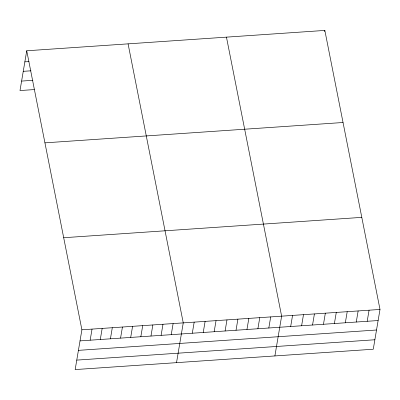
<?xml version="1.0" encoding="UTF-8"?>
<svg xmlns="http://www.w3.org/2000/svg" width="400" height="400" viewBox="0 0 400 400"><rect width="100%" height="100%" fill="white"/><g stroke="black" fill="none" stroke-linecap="round" stroke-linejoin="round"><path stroke-width="0.6" d="M26.73 50.775L81.895 329.795L75.165 369.575L373.27 349.225L380 309.45L324.835 30.425L26.73 50.775L20 90.55L34.31 89.575M90.155 340.2L92.03 329.105M100.29 339.505L102.165 328.415M110.425 338.815L112.3 327.72M120.56 338.12L122.44 327.03M130.695 337.43L132.575 326.34M140.83 336.74L142.71 325.645M150.97 336.045L152.845 324.955M161.105 335.355L162.98 324.26M171.24 334.665L173.115 323.57M176.525 362.655L183.25 322.88L128.085 43.855M192.305 333.225L194.18 322.13M203.235 332.48L205.11 321.385M214.165 331.735L216.04 320.64M225.095 330.985L226.975 319.895M236.025 330.24L237.905 319.15M246.96 329.495L248.835 318.4M257.89 328.75L259.765 317.655M268.82 328L270.695 316.91M324.635 31.59L324.835 30.425M274.895 355.94L281.625 316.165L226.46 37.14M290.68 326.51L292.555 315.42M301.61 325.765L303.485 314.67M312.54 325.02L314.415 313.925M323.47 324.27L325.345 313.18M334.4 323.525L336.28 312.435M345.33 322.78L347.21 311.685M356.265 322.035L358.14 310.94M367.195 321.29L369.07 310.195M24.85 61.865L29.025 61.58M23.25 71.33L31 70.805M21.6 81.085L32.93 80.31M44.935 142.85L343.04 122.505M63.69 237.72L361.795 217.37M81.895 329.795L380 309.45M80.02 340.89L378.125 320.54M78.42 350.355L376.525 330.01M76.77 360.11L374.875 339.76"/></g></svg>
